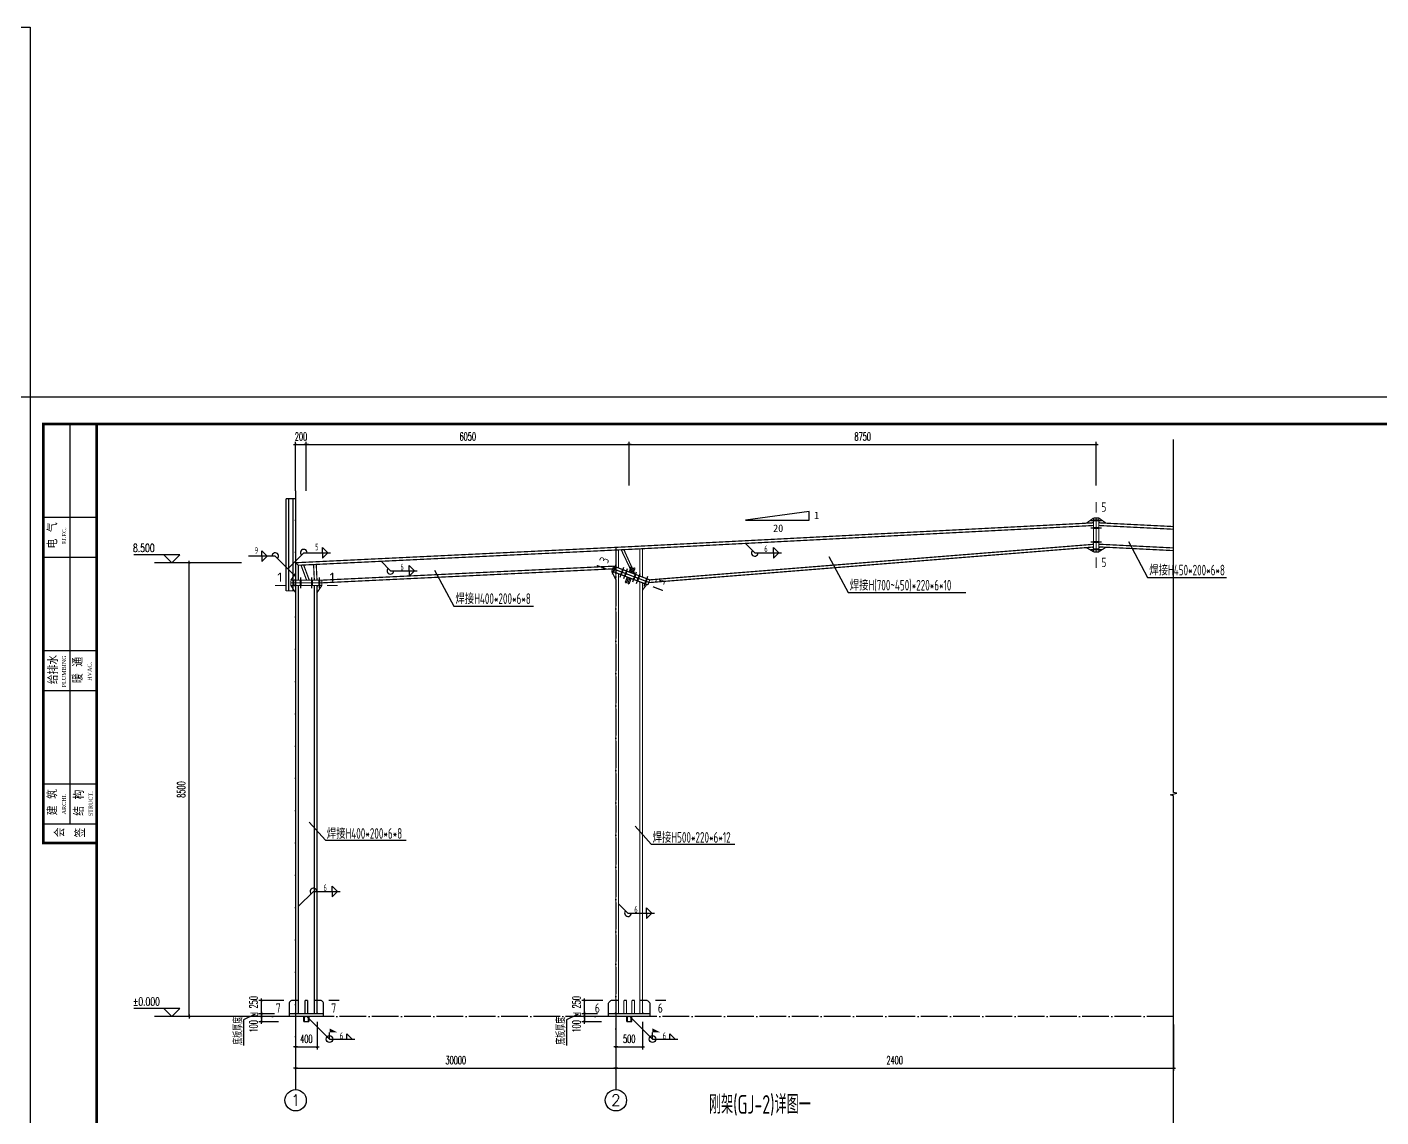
# Model space of a CAD drawing. Extents: x 14207793 to 14719554, y -1675802 to -1228715.
# Drawn here: x 14406920 to 14457655, y -1347660 to -1306818 of the extents above; entities that cross this region are included whole.
import ezdxf
from ezdxf.enums import TextEntityAlignment as Align

# ---------------------------------------------------------------- set-up
doc = ezdxf.new("R2010")
doc.units = 0
doc.header["$LTSCALE"] = 500
doc.header["$MEASUREMENT"] = 0
doc.linetypes.add('DOTE', pattern=[2.42, 2, -0.2, 0.02, -0.2])
doc.layers.get('0').update_dxf_attribs({"linetype": 'CONTINUOUS'})
doc.layers.get('DEFPOINTS').update_dxf_attribs({"color": 140, "linetype": 'CONTINUOUS'})
for name, color, linetype in [('10', 1, 'CONTINUOUS'), ('114', 2, 'CONTINUOUS'), ('116', 1, 'CONTINUOUS'), ('14', 2, 'CONTINUOUS'), ('AXIS', 3, 'CONTINUOUS'), ('AXIS_TEXT', 7, 'CONTINUOUS'), ('DIM', 3, 'CONTINUOUS'), ('DIM_ELEV', 3, 'CONTINUOUS'), ('DOTE', 8, 'DOTE'), ('NOTE', 70, 'CONTINUOUS'), ('PUB_TEXT', 6, 'CONTINUOUS'), ('PUB_TITLE', 4, 'CONTINUOUS'), ('TK', 4, 'CONTINUOUS'), ('柱子', 3, 'CONTINUOUS'), ('水平标注', 2, 'CONTINUOUS'), ('焊缝标注', 253, 'CONTINUOUS')]:
    doc.layers.add(name, color=color, linetype=linetype)
doc.styles.add('_TCH_AXIS', font='COMPLEX', dxfattribs={"bigfont": 'GBCBIG'})
doc.styles.add('_TCH_DIM', font='SIMPLEX', dxfattribs={"bigfont": 'GBCBIG'})
doc.styles.add('DIM_FONT', font='SIMPLEX.shx', dxfattribs={"width": 0.6})
doc.styles.add('GHF', font='TIMES.TTF')
doc.styles.add('HZ', font='txt', dxfattribs={"width": 0.8, "bigfont": 'hztxt'})
doc.styles.add('KT', font='simhei.ttf')
doc.styles.get("Standard").update_dxf_attribs({"font": 'SYSZ.shx', "width": 0.75, "bigfont": 'SYFS.shx'})
doc.styles.add('TSSD_REIN', font='Tssdeng.shx', dxfattribs={"width": 0.65, "bigfont": 'hztxt.shx'})
doc.dimstyles.new('DIMN$0', dxfattribs={"dimtxt": 250, "dimasz": 0.8, "dimexe": 250, "dimexo": 300, "dimgap": 150, "dimtad": 1, "dimdec": 0, "dimzin": 0, "dimdsep": 46, "dimtxsty": 'DIM_FONT', "dimblk": '_DIMX', "dimcen": 0.09, "dimclrt": 7, "dimadec": 0, "dimazin": 0, "dimtfac": 1, "dimtdec": 0, "dimtix": 1, "dimtmove": 2, "dimatfit": 3, "dimldrblk": '_DIMX', "dimfxl": 0, "dimtolj": 1, "dimtzin": 0, "dimarcsym": 0})

# ---------------------------------------------------------------- blocks, each defined once
blk = doc.blocks.new('_DIMX')
blk.add_line((-150, 0), (150, 0))
at = {"const_width": 50}
blk.add_lwpolyline([(-70, -70), (70, 70)], dxfattribs=at)
blk = doc.blocks.new('*D1154')
at = {"layer": 'AXIS', "color": 3, "lineweight": -2}
for p, q in [((14416985, -1322465), (14416984, -1322465)), ((14416985, -1324191), (14416985, -1322365)), ((14416985, -1322465), (14417385, -1322465)), ((14417385, -1324191), (14417385, -1322365)), ((14417386, -1322465), (14417386, -1322465))]:
    blk.add_line(p, q, dxfattribs=at)
at = {"layer": 'DEFPOINTS', "color": 0}
for p in [(14417385, -1322465), (14416985, -1324491), (14417385, -1324491)]:
    blk.add_point(p, dxfattribs=at)
at = {"layer": 'AXIS', "color": 3, "lineweight": -2, "xscale": 0.5, "yscale": 0.5, "zscale": 0.5}
blk.add_blockref('_DIMX', (14416985, -1322465), dxfattribs=at)
at = {"layer": 'AXIS', "color": 3, "lineweight": -2, "xscale": 0.5, "yscale": 0.5, "zscale": 0.5, "rotation": 180}
blk.add_blockref('_DIMX', (14417385, -1322465), dxfattribs=at)
at = {"layer": 'AXIS', "color": 7, "insert": (14417185, -1322165), "char_height": 300, "attachment_point": 5, "style": 'DIM_FONT'}
blk.add_mtext('\\A1;200', dxfattribs=at)
blk = doc.blocks.new('*D1155')
at = {"layer": 'AXIS', "color": 3, "lineweight": -2}
for p, q in [((14417385, -1324191), (14417385, -1322365)), ((14417386, -1322465), (14429484, -1322465)), ((14429485, -1323991), (14429485, -1322365))]:
    blk.add_line(p, q, dxfattribs=at)
at = {"layer": 'DEFPOINTS', "color": 0}
for p in [(14429485, -1322465), (14417385, -1324491), (14429485, -1324291)]:
    blk.add_point(p, dxfattribs=at)
at = {"layer": 'AXIS', "color": 3, "lineweight": -2, "xscale": 0.5, "yscale": 0.5, "zscale": 0.5, "rotation": 180}
blk.add_blockref('_DIMX', (14417385, -1322465), dxfattribs=at)
at = {"layer": 'AXIS', "color": 3, "lineweight": -2, "xscale": 0.5, "yscale": 0.5, "zscale": 0.5}
blk.add_blockref('_DIMX', (14429485, -1322465), dxfattribs=at)
at = {"layer": 'AXIS', "color": 7, "insert": (14423435, -1322165), "char_height": 300, "attachment_point": 5, "style": 'DIM_FONT'}
blk.add_mtext('\\A1;6050', dxfattribs=at)
blk = doc.blocks.new('*D1156')
at = {"layer": 'AXIS', "color": 3, "lineweight": -2}
for p, q in [((14429485, -1323991), (14429485, -1322365)), ((14429486, -1322465), (14446984, -1322465)), ((14446985, -1323991), (14446985, -1322365))]:
    blk.add_line(p, q, dxfattribs=at)
at = {"layer": 'DEFPOINTS', "color": 0}
for p in [(14446985, -1322465), (14429485, -1324291), (14446985, -1324291)]:
    blk.add_point(p, dxfattribs=at)
at = {"layer": 'AXIS', "color": 3, "lineweight": -2, "xscale": 0.5, "yscale": 0.5, "zscale": 0.5, "rotation": 180}
blk.add_blockref('_DIMX', (14429485, -1322465), dxfattribs=at)
at = {"layer": 'AXIS', "color": 3, "lineweight": -2, "xscale": 0.5, "yscale": 0.5, "zscale": 0.5}
blk.add_blockref('_DIMX', (14446985, -1322465), dxfattribs=at)
at = {"layer": 'AXIS', "color": 7, "insert": (14438235, -1322165), "char_height": 300, "attachment_point": 5, "style": 'DIM_FONT'}
blk.add_mtext('\\A1;8750', dxfattribs=at)
blk = doc.blocks.new('*D1160')
at = {"layer": 'AXIS', "color": 3, "lineweight": -2}
for p, q in [((14414961, -1326891), (14412900, -1326891)), ((14413000, -1343891), (14413000, -1326892)), ((14415613, -1343891), (14412900, -1343891))]:
    blk.add_line(p, q, dxfattribs=at)
at = {"layer": 'DEFPOINTS', "color": 0}
for p in [(14413000, -1326891), (14415261, -1326891), (14415913, -1343891)]:
    blk.add_point(p, dxfattribs=at)
at = {"layer": 'AXIS', "color": 3, "lineweight": -2, "xscale": 0.5, "yscale": 0.5, "zscale": 0.5}
for p, rotation in [((14413000, -1326891), 90), ((14413000, -1343891), 270)]:
    blk.add_blockref('_DIMX', p, dxfattribs=dict(at, rotation=rotation))
at = {"layer": 'AXIS', "color": 7, "insert": (14412700, -1335391), "char_height": 300, "attachment_point": 5, "rotation": 90, "style": 'DIM_FONT'}
blk.add_mtext('\\A1;8500', dxfattribs=at)
blk = doc.blocks.new('*D1161')
at = {"layer": 'AXIS', "color": 3, "lineweight": -2}
for p, q in [((14416985, -1344170), (14416985, -1345937)), ((14428985, -1344191), (14428985, -1345937)), ((14416986, -1345837), (14428985, -1345837))]:
    blk.add_line(p, q, dxfattribs=at)
at = {"layer": 'DEFPOINTS', "color": 0}
for p in [(14416985, -1343870), (14428985, -1343891), (14428985, -1345837)]:
    blk.add_point(p, dxfattribs=at)
at = {"layer": 'AXIS', "color": 3, "lineweight": -2, "xscale": 0.5, "yscale": 0.5, "zscale": 0.5, "rotation": 180}
blk.add_blockref('_DIMX', (14416985, -1345837), dxfattribs=at)
at = {"layer": 'AXIS', "color": 3, "lineweight": -2, "xscale": 0.5, "yscale": 0.5, "zscale": 0.5}
blk.add_blockref('_DIMX', (14428985, -1345837), dxfattribs=at)
at = {"layer": 'AXIS', "color": 7, "insert": (14422985, -1345537), "char_height": 300, "attachment_point": 5, "style": 'DIM_FONT'}
blk.add_mtext('\\A1;30000', dxfattribs=at)
blk = doc.blocks.new('*D1162')
at = {"layer": 'AXIS', "color": 3, "lineweight": -2}
for p, q in [((14416985, -1344161), (14416985, -1345137)), ((14417785, -1344091), (14417785, -1345137)), ((14416986, -1345037), (14417785, -1345037))]:
    blk.add_line(p, q, dxfattribs=at)
at = {"layer": 'DEFPOINTS', "color": 0}
for p in [(14416985, -1343861), (14417785, -1343791), (14417785, -1345037)]:
    blk.add_point(p, dxfattribs=at)
at = {"layer": 'AXIS', "color": 3, "lineweight": -2, "xscale": 0.5, "yscale": 0.5, "zscale": 0.5, "rotation": 180}
blk.add_blockref('_DIMX', (14416985, -1345037), dxfattribs=at)
at = {"layer": 'AXIS', "color": 3, "lineweight": -2, "xscale": 0.5, "yscale": 0.5, "zscale": 0.5}
blk.add_blockref('_DIMX', (14417785, -1345037), dxfattribs=at)
at = {"layer": 'AXIS', "color": 7, "insert": (14417385, -1344737), "char_height": 300, "attachment_point": 5, "style": 'DIM_FONT'}
blk.add_mtext('\\A1;400', dxfattribs=at)
blk = doc.blocks.new('*D1157')
at = {"layer": 'AXIS', "color": 3, "lineweight": -2}
for p, q in [((14416328, -1343291), (14415607, -1343291)), ((14415707, -1343791), (14415707, -1343292)), ((14416197, -1343791), (14415607, -1343791))]:
    blk.add_line(p, q, dxfattribs=at)
at = {"layer": 'DEFPOINTS', "color": 0}
for p in [(14415707, -1343291), (14416628, -1343291), (14416497, -1343791)]:
    blk.add_point(p, dxfattribs=at)
at = {"layer": 'AXIS', "color": 3, "lineweight": -2, "xscale": 0.5, "yscale": 0.5, "zscale": 0.5}
for p, rotation in [((14415707, -1343291), 90), ((14415707, -1343791), 270)]:
    blk.add_blockref('_DIMX', p, dxfattribs=dict(at, rotation=rotation))
at = {"layer": 'AXIS', "color": 7, "insert": (14415407, -1343362), "char_height": 300, "attachment_point": 5, "rotation": 90, "style": 'DIM_FONT'}
blk.add_mtext('\\A1;250', dxfattribs=at)
blk = doc.blocks.new('*D1158')
at = {"layer": 'AXIS', "color": 3, "lineweight": -2}
for p, q in [((14416197, -1343791), (14415607, -1343791)), ((14416197, -1343891), (14415607, -1343891)), ((14415707, -1343791), (14415707, -1343790)), ((14415707, -1343791), (14415707, -1343891)), ((14415707, -1343892), (14415707, -1343892))]:
    blk.add_line(p, q, dxfattribs=at)
at = {"layer": 'DEFPOINTS', "color": 0}
for p in [(14415707, -1343891), (14416497, -1343791), (14416497, -1343891)]:
    blk.add_point(p, dxfattribs=at)
at = {"layer": 'AXIS', "color": 3, "lineweight": -2, "xscale": 0.5, "yscale": 0.5, "zscale": 0.5}
for p, rotation in [((14415707, -1343791), 270), ((14415707, -1343891), 90)]:
    blk.add_blockref('_DIMX', p, dxfattribs=dict(at, rotation=rotation))
at = {"layer": 'AXIS', "color": 7, "insert": (14415432, -1343809), "char_height": 300, "attachment_point": 5, "rotation": 90, "style": 'TSSD_REIN'}
blk.add_mtext('\\A1;d', dxfattribs=at)
blk = doc.blocks.new('*D1159')
at = {"layer": 'AXIS', "color": 3, "lineweight": -2}
for p, q in [((14416355, -1343891), (14415607, -1343891)), ((14415707, -1343891), (14415707, -1343890)), ((14415707, -1343891), (14415707, -1344091)), ((14416347, -1344091), (14415607, -1344091)), ((14415707, -1344092), (14415707, -1344092))]:
    blk.add_line(p, q, dxfattribs=at)
at = {"layer": 'DEFPOINTS', "color": 0}
for p in [(14416655, -1343891, -1186), (14415707, -1344091), (14416647, -1344091, -1186)]:
    blk.add_point(p, dxfattribs=at)
at = {"layer": 'AXIS', "color": 3, "lineweight": -2, "xscale": 0.5, "yscale": 0.5, "zscale": 0.5}
for p, rotation in [((14415707, -1343891), 270), ((14415707, -1344091), 90)]:
    blk.add_blockref('_DIMX', p, dxfattribs=dict(at, rotation=rotation))
at = {"layer": 'AXIS', "color": 7, "insert": (14415407, -1344264), "char_height": 300, "attachment_point": 5, "rotation": 90, "style": 'DIM_FONT'}
blk.add_mtext('\\A1;100', dxfattribs=at)
blk = doc.blocks.new('*D1163')
at = {"layer": 'AXIS', "color": 3, "lineweight": -2}
for p, q in [((14428985, -1344161), (14428985, -1345137)), ((14429985, -1344091), (14429985, -1345137)), ((14428986, -1345037), (14429985, -1345037))]:
    blk.add_line(p, q, dxfattribs=at)
at = {"layer": 'DEFPOINTS', "color": 0}
for p in [(14428985, -1343861), (14429985, -1343791), (14429985, -1345037)]:
    blk.add_point(p, dxfattribs=at)
at = {"layer": 'AXIS', "color": 3, "lineweight": -2, "xscale": 0.5, "yscale": 0.5, "zscale": 0.5, "rotation": 180}
blk.add_blockref('_DIMX', (14428985, -1345037), dxfattribs=at)
at = {"layer": 'AXIS', "color": 3, "lineweight": -2, "xscale": 0.5, "yscale": 0.5, "zscale": 0.5}
blk.add_blockref('_DIMX', (14429985, -1345037), dxfattribs=at)
at = {"layer": 'AXIS', "color": 7, "insert": (14429485, -1344737), "char_height": 300, "attachment_point": 5, "style": 'DIM_FONT'}
blk.add_mtext('\\A1;500', dxfattribs=at)
blk = doc.blocks.new('*D1164')
at = {"layer": 'AXIS', "color": 3, "lineweight": -2}
for p, q in [((14428985, -1344170), (14428985, -1345937)), ((14449883, -1344191), (14449883, -1345937)), ((14428986, -1345837), (14449883, -1345837))]:
    blk.add_line(p, q, dxfattribs=at)
at = {"layer": 'DEFPOINTS', "color": 0}
for p in [(14428985, -1343870), (14449883, -1343891), (14449883, -1345837)]:
    blk.add_point(p, dxfattribs=at)
at = {"layer": 'AXIS', "color": 3, "lineweight": -2, "xscale": 0.5, "yscale": 0.5, "zscale": 0.5, "rotation": 180}
blk.add_blockref('_DIMX', (14428985, -1345837), dxfattribs=at)
at = {"layer": 'AXIS', "color": 3, "lineweight": -2, "xscale": 0.5, "yscale": 0.5, "zscale": 0.5}
blk.add_blockref('_DIMX', (14449883, -1345837), dxfattribs=at)
at = {"layer": 'AXIS', "color": 7, "insert": (14439434, -1345537), "char_height": 300, "attachment_point": 5, "style": 'DIM_FONT'}
blk.add_mtext('\\A1;2400', dxfattribs=at)
blk = doc.blocks.new('*D1170')
at = {"layer": 'AXIS', "color": 3, "lineweight": -2}
for p, q in [((14428428, -1343291), (14427707, -1343291)), ((14427807, -1343791), (14427807, -1343292)), ((14428297, -1343791), (14427707, -1343791))]:
    blk.add_line(p, q, dxfattribs=at)
at = {"layer": 'DEFPOINTS', "color": 0}
for p in [(14427807, -1343291), (14428728, -1343291), (14428597, -1343791)]:
    blk.add_point(p, dxfattribs=at)
at = {"layer": 'AXIS', "color": 3, "lineweight": -2, "xscale": 0.5, "yscale": 0.5, "zscale": 0.5}
for p, rotation in [((14427807, -1343291), 90), ((14427807, -1343791), 270)]:
    blk.add_blockref('_DIMX', p, dxfattribs=dict(at, rotation=rotation))
at = {"layer": 'AXIS', "color": 7, "insert": (14427507, -1343362), "char_height": 300, "attachment_point": 5, "rotation": 90, "style": 'DIM_FONT'}
blk.add_mtext('\\A1;250', dxfattribs=at)
blk = doc.blocks.new('*D1171')
at = {"layer": 'AXIS', "color": 3, "lineweight": -2}
for p, q in [((14428297, -1343791), (14427707, -1343791)), ((14428297, -1343891), (14427707, -1343891)), ((14427807, -1343791), (14427807, -1343790)), ((14427807, -1343791), (14427807, -1343891)), ((14427807, -1343892), (14427807, -1343892))]:
    blk.add_line(p, q, dxfattribs=at)
at = {"layer": 'DEFPOINTS', "color": 0}
for p in [(14427807, -1343891), (14428597, -1343791), (14428597, -1343891)]:
    blk.add_point(p, dxfattribs=at)
at = {"layer": 'AXIS', "color": 3, "lineweight": -2, "xscale": 0.5, "yscale": 0.5, "zscale": 0.5}
for p, rotation in [((14427807, -1343791), 270), ((14427807, -1343891), 90)]:
    blk.add_blockref('_DIMX', p, dxfattribs=dict(at, rotation=rotation))
at = {"layer": 'AXIS', "color": 7, "insert": (14427532, -1343809), "char_height": 300, "attachment_point": 5, "rotation": 90, "style": 'TSSD_REIN'}
blk.add_mtext('\\A1;d', dxfattribs=at)
blk = doc.blocks.new('*D1172')
at = {"layer": 'AXIS', "color": 3, "lineweight": -2}
for p, q in [((14428455, -1343891), (14427707, -1343891)), ((14427807, -1343891), (14427807, -1343890)), ((14427807, -1343891), (14427807, -1344091)), ((14428447, -1344091), (14427707, -1344091)), ((14427807, -1344092), (14427807, -1344092))]:
    blk.add_line(p, q, dxfattribs=at)
at = {"layer": 'DEFPOINTS', "color": 0}
for p in [(14428755, -1343891, -1186), (14427807, -1344091), (14428747, -1344091, -1186)]:
    blk.add_point(p, dxfattribs=at)
at = {"layer": 'AXIS', "color": 3, "lineweight": -2, "xscale": 0.5, "yscale": 0.5, "zscale": 0.5}
for p, rotation in [((14427807, -1343891), 270), ((14427807, -1344091), 90)]:
    blk.add_blockref('_DIMX', p, dxfattribs=dict(at, rotation=rotation))
at = {"layer": 'AXIS', "color": 7, "insert": (14427507, -1344264), "char_height": 300, "attachment_point": 5, "rotation": 90, "style": 'DIM_FONT'}
blk.add_mtext('\\A1;100', dxfattribs=at)

msp = doc.modelspace()

# ---------------------------------------------------------------- linework, layer by layer
at = {"color": 4}
for p, q in [((14407530, -1321692.5), (14409530, -1321692.5)), ((14408530, -1336692.5), (14408530, -1321692.5)), ((14409530, -1325192.5), (14407530, -1325192.5)), ((14409530, -1326692.5), (14407530, -1326692.5)), ((14409530, -1330192.5), (14407530, -1330192.5)), ((14409530, -1331692.5), (14407530, -1331692.5)), ((14409530, -1335192.5), (14407530, -1335192.5)), ((14409530, -1336692.5), (14407530, -1336692.5)), ((14409530, -1337392.5), (14407530, -1337392.5))]:
    msp.add_line(p, q, dxfattribs=at)
at = {"color": 6}
msp.add_lwpolyline([(14394017.5, -1306817.5), (14407030, -1306817.5), (14407030, -1320692.5), (14394017.5, -1320692.5)], close=True, dxfattribs=at)
at = {"color": 4, "const_width": 100, "elevation": 1000}
msp.add_lwpolyline([(14407530, -1321692.5), (14409530, -1321692.5), (14409530, -1337392.5), (14407530, -1337392.5)], close=True, dxfattribs=at)
at = {"layer": '10', "const_width": 45}
for points in [[(14446984.94, -1324616.32), (14446984.94, -1325016.32)], [(14446984.94, -1327090.57), (14446984.94, -1326690.57)], [(14428271.86, -1326993.98), (14428645.83, -1327135.9)], [(14416205, -1327744.94), (14416605, -1327744.94)], [(14418565, -1327744.94), (14418165, -1327744.94)], [(14430745.93, -1327932.9), (14430371.95, -1327790.98)], [(14416145, -1343291.18), (14416545, -1343291.18)], [(14418625, -1343291.18), (14418225, -1343291.18)], [(14428105, -1343291.18), (14428505, -1343291.18)], [(14430865, -1343291.18), (14430465, -1343291.18)]]:
    msp.add_lwpolyline(points, dxfattribs=at)
at = {"layer": '114'}
for p, q in [((14446784.94, -1325306.32), (14447184.94, -1325306.32)), ((14446784.94, -1325586.45), (14447184.94, -1325586.45)), ((14446784.94, -1326111.38), (14447184.94, -1326111.38)), ((14446784.94, -1326391.7), (14447184.94, -1326391.7)), ((14428856.02, -1327322.63), (14428997.95, -1326948.66)), ((14429143.01, -1327431.55), (14429284.94, -1327057.57)), ((14429283.25, -1327484.77), (14429425.18, -1327110.79)), ((14416895, -1327844.94), (14416895, -1327444.94)), ((14417175, -1327844.94), (14417175, -1327444.94)), ((14417595, -1327844.94), (14417595, -1327444.94)), ((14417875, -1327844.94), (14417875, -1327444.94)), ((14429615.78, -1327610.96), (14429757.71, -1327236.99)), ((14429756.02, -1327664.19), (14429897.95, -1327290.21)), ((14430043.01, -1327773.1), (14430184.94, -1327399.13))]:
    msp.add_line(p, q, dxfattribs=at)
at = {"layer": '114', "color": 1, "const_width": 70}
for points in [[(14446884.94, -1325306.32), (14447084.94, -1325306.32)], [(14446884.94, -1325586.45), (14447084.94, -1325586.45)], [(14446884.94, -1326111.38), (14447084.94, -1326111.38)], [(14446884.94, -1326391.7), (14447084.94, -1326391.7)], [(14428891.5, -1327229.14), (14428962.47, -1327042.15)], [(14429178.49, -1327338.05), (14429249.46, -1327151.06)], [(14429318.73, -1327391.27), (14429389.7, -1327204.29)], [(14416895, -1327744.94), (14416895, -1327544.94)], [(14417175, -1327744.94), (14417175, -1327544.94)], [(14417595, -1327744.94), (14417595, -1327544.94)], [(14417875, -1327744.94), (14417875, -1327544.94)], [(14429651.26, -1327517.47), (14429722.23, -1327330.48)], [(14429791.5, -1327570.69), (14429862.47, -1327383.71)], [(14430078.49, -1327679.61), (14430149.45, -1327492.62)]]:
    msp.add_lwpolyline(points, dxfattribs=at)
at = {"layer": '116', "const_width": 45}
for points in [[(14417285, -1343891.18), (14417285, -1344091.18)], [(14417315, -1343891.18), (14417315, -1344091.18)], [(14417455, -1343891.18), (14417455, -1344091.18)], [(14417485, -1343891.18), (14417485, -1344091.18)], [(14429385, -1343891.18), (14429385, -1344091.18)], [(14429415, -1343891.18), (14429415, -1344091.18)], [(14429555, -1343891.18), (14429555, -1344091.18)], [(14429585, -1343891.18), (14429585, -1344091.18)], [(14417285, -1344091.18), (14417485, -1344091.18)], [(14429385, -1344091.18), (14429585, -1344091.18)]]:
    msp.add_lwpolyline(points, dxfattribs=at)
at = {"layer": '14', "const_width": 45}
for points in [[(14446615.3, -1325410.19), (14446884.94, -1325216.32)], [(14446884.94, -1325216.32), (14446884.94, -1325356.32)], [(14446884.94, -1325216.32), (14446984.94, -1325216.32)], [(14446884.94, -1326490.57), (14446884.94, -1325216.32)], [(14446984.94, -1325216.32), (14446984.94, -1326490.57)], [(14446984.94, -1325216.32), (14447084.94, -1325216.32)], [(14446984.94, -1326490.57), (14446984.94, -1325216.32)], [(14447084.94, -1325216.18), (14447354.6, -1325409.66)], [(14447084.94, -1325356.17), (14447084.94, -1325216.18)], [(14447084.94, -1325216.32), (14447084.94, -1326490.57)], [(14446844.99, -1325398.37), (14446615.3, -1325410.19)], [(14446884.94, -1325356.32), (14446844.99, -1325398.37)], [(14447124.89, -1325398.17), (14447084.94, -1325356.17)], [(14447354.6, -1325409.66), (14447124.89, -1325398.17)], [(14428985, -1326415.29), (14429085, -1326410.49)], [(14428985, -1327050.7), (14428985, -1326415.29)], [(14429085, -1326410.49), (14429085, -1327088.65)], [(14429184.88, -1326405.7), (14429284.77, -1326400.9)], [(14429604.52, -1327285.81), (14429184.88, -1326405.7)], [(14429284.77, -1326400.9), (14429698.01, -1327321.29)], [(14429885, -1326370.74), (14429985, -1326365.59)], [(14429885, -1327392.26), (14429885, -1326370.74)], [(14429985, -1326365.59), (14429985, -1327430.21)], [(14446615.8, -1326323.25), (14446845.07, -1326304.89)], [(14446884.94, -1326481.7), (14446615.8, -1326323.25)], [(14446845.07, -1326304.89), (14446884.94, -1326341.7)], [(14446884.94, -1326341.7), (14446884.94, -1326481.7)], [(14446984.94, -1326490.57), (14446884.94, -1326490.57)], [(14447084.94, -1326490.57), (14446984.94, -1326490.57)], [(14447084.94, -1326337.3), (14447124.89, -1326299.3)], [(14447354.6, -1326310.78), (14447084.94, -1326477.3)], [(14447084.94, -1326477.3), (14447084.94, -1326337.3)], [(14447124.89, -1326299.3), (14447354.6, -1326310.78)], [(14416985, -1326891.18), (14417085, -1326986.5)], [(14416985, -1327544.94), (14416985, -1326891.18)], [(14417085, -1326986.5), (14417085, -1327544.94)], [(14417184.88, -1326981.7), (14417284.77, -1326976.9)], [(14417395, -1327544.94), (14417184.88, -1326981.7)], [(14417284.77, -1326976.9), (14417495, -1327544.94)], [(14417656.88, -1326959.04), (14417756.65, -1326954.25)], [(14417685, -1327544.94), (14417656.88, -1326959.04)], [(14417756.65, -1326954.25), (14417785, -1327544.94)], [(14428826.06, -1327204.3), (14428947.6, -1327250.43)], [(14428985, -1327534.62), (14428826.06, -1327204.3)], [(14428832.82, -1327206.87), (14428868.3, -1327113.38)], [(14430184.97, -1327720.02), (14428832.82, -1327206.87)], [(14428868.3, -1327113.38), (14428903.78, -1327019.88)], [(14428868.3, -1327113.38), (14430220.45, -1327626.52)], [(14430220.45, -1327626.52), (14428868.3, -1327113.38)], [(14428903.78, -1327019.88), (14430255.93, -1327533.03)], [(14428947.6, -1327250.43), (14428985, -1327304.62)], [(14429085, -1327088.65), (14428985, -1327050.7)], [(14429483.19, -1327239.77), (14429557.7, -1327043.43)], [(14429529.94, -1327257.51), (14429483.19, -1327239.77)], [(14429604.45, -1327061.17), (14429529.94, -1327257.51)], [(14429557.7, -1327043.43), (14429604.45, -1327061.17)], [(14429656.5, -1327080.93), (14429581.99, -1327277.26)], [(14429628.73, -1327295), (14429703.24, -1327098.67)], [(14429703.24, -1327098.67), (14429656.5, -1327080.93)], [(14416805, -1327544.94), (14416985, -1327274.94)], [(14416945, -1327544.94), (14416805, -1327544.94)], [(14416805, -1327644.94), (14416805, -1327544.94)], [(14416805, -1327544.94), (14417965, -1327544.94)], [(14417965, -1327644.94), (14416805, -1327644.94)], [(14416805, -1327744.94), (14416805, -1327644.94)], [(14416805, -1327644.94), (14417965, -1327644.94)], [(14416805, -1327744.94), (14416945, -1327744.94)], [(14416985, -1328014.94), (14416805, -1327744.94)], [(14417965, -1327744.94), (14416805, -1327744.94)], [(14416985, -1327504.95), (14416945, -1327544.94)], [(14416945, -1327744.94), (14416985, -1327784.95)], [(14416985, -1327274.94), (14416985, -1327504.95)], [(14417085, -1327544.94), (14416985, -1327544.94)], [(14417495, -1327544.94), (14417395, -1327544.94)], [(14417785, -1327544.94), (14417685, -1327544.94)], [(14417785, -1327784.95), (14417825, -1327744.94)], [(14417965, -1327744.94), (14417785, -1328014.94)], [(14417825, -1327744.94), (14417965, -1327744.94)], [(14417965, -1327544.94), (14417965, -1327644.94)], [(14417965, -1327644.94), (14417965, -1327744.94)], [(14428985, -1327304.62), (14428985, -1327534.62)], [(14429412.23, -1327426.76), (14429334.17, -1327632.44)], [(14429334.17, -1327632.44), (14429380.91, -1327650.19)], [(14429380.91, -1327650.19), (14429458.97, -1327444.5)], [(14429458.97, -1327444.5), (14429412.23, -1327426.76)], [(14429432.96, -1327669.94), (14429511.02, -1327464.25)], [(14429479.71, -1327687.68), (14429432.96, -1327669.94)], [(14429557.77, -1327481.99), (14429479.71, -1327687.68)], [(14429511.02, -1327464.25), (14429557.77, -1327481.99)], [(14429581.99, -1327277.26), (14429628.73, -1327295)], [(14429698.01, -1327321.29), (14429604.52, -1327285.81)], [(14429985, -1327430.21), (14429885, -1327392.26)], [(14429985, -1327684.13), (14430022.4, -1327658.32)], [(14429985, -1327914.13), (14429985, -1327684.13)], [(14430143.94, -1327704.45), (14429985, -1327914.13)], [(14430022.4, -1327658.32), (14430143.94, -1327704.45)], [(14430220.45, -1327626.52), (14430184.97, -1327720.02)], [(14430255.93, -1327533.03), (14430220.45, -1327626.52)], [(14416985, -1327784.95), (14416985, -1328014.94)], [(14417785, -1328014.94), (14417785, -1327784.95)], [(14416745, -1343371.18), (14416825, -1343291.18)], [(14416745, -1343791.18), (14416745, -1343371.18)], [(14416825, -1343291.18), (14416985, -1343291.18)], [(14416985, -1343291.18), (14417085, -1343291.18)], [(14416985, -1343791.18), (14416985, -1343291.18)], [(14416985, -1343291.18), (14416985, -1343751.18)], [(14417085, -1343291.18), (14417085, -1343791.18)], [(14417335, -1343291.18), (14417435, -1343291.18)], [(14417335, -1343791.18), (14417335, -1343291.18)], [(14417435, -1343291.18), (14417435, -1343791.18)], [(14417685, -1343291.18), (14417785, -1343291.18)], [(14417685, -1343791.18), (14417685, -1343291.18)], [(14417785, -1343291.18), (14417785, -1343791.18)], [(14417945, -1343291.18), (14417785, -1343291.18)], [(14417785, -1343291.18), (14417785, -1343751.18)], [(14418025, -1343371.18), (14417945, -1343291.18)], [(14418025, -1343791.18), (14418025, -1343371.18)], [(14428705, -1343391.18), (14428805, -1343291.18)], [(14428705, -1343791.18), (14428705, -1343391.18)], [(14428805, -1343291.18), (14428985, -1343291.18)], [(14428985, -1343291.18), (14429085, -1343291.18)], [(14428985, -1343791.18), (14428985, -1343291.18)], [(14428985, -1343291.18), (14428985, -1343751.18)], [(14429085, -1343291.18), (14429085, -1343791.18)], [(14429285, -1343291.18), (14429385, -1343291.18)], [(14429285, -1343791.18), (14429285, -1343291.18)], [(14429385, -1343291.18), (14429385, -1343791.18)], [(14429585, -1343291.18), (14429685, -1343291.18)], [(14429585, -1343791.18), (14429585, -1343291.18)], [(14429685, -1343291.18), (14429685, -1343791.18)], [(14429885, -1343291.18), (14429985, -1343291.18)], [(14429885, -1343791.18), (14429885, -1343291.18)], [(14429985, -1343291.18), (14429985, -1343791.18)], [(14430165, -1343291.18), (14429985, -1343291.18)], [(14429985, -1343291.18), (14429985, -1343751.18)], [(14430265, -1343391.18), (14430165, -1343291.18)], [(14430265, -1343791.18), (14430265, -1343391.18)], [(14416945, -1343791.18), (14416745, -1343791.18)], [(14416745, -1343791.18), (14418025, -1343791.18)], [(14416745, -1343891.18), (14416745, -1343791.18)], [(14418025, -1343891.18), (14416745, -1343891.18)], [(14416985, -1343751.18), (14416945, -1343791.18)], [(14417085, -1343791.18), (14416985, -1343791.18)], [(14417435, -1343791.18), (14417335, -1343791.18)], [(14417785, -1343791.18), (14417685, -1343791.18)], [(14417785, -1343751.18), (14417825, -1343791.18)], [(14417825, -1343791.18), (14418025, -1343791.18)], [(14418025, -1343791.18), (14418025, -1343891.18)], [(14428945, -1343791.18), (14428705, -1343791.18)], [(14428705, -1343791.18), (14430265, -1343791.18)], [(14428705, -1343891.18), (14428705, -1343791.18)], [(14430265, -1343891.18), (14428705, -1343891.18)], [(14428985, -1343751.18), (14428945, -1343791.18)], [(14429085, -1343791.18), (14428985, -1343791.18)], [(14429385, -1343791.18), (14429285, -1343791.18)], [(14429685, -1343791.18), (14429585, -1343791.18)], [(14429985, -1343791.18), (14429885, -1343791.18)], [(14429985, -1343751.18), (14430025, -1343791.18)], [(14430025, -1343791.18), (14430265, -1343791.18)], [(14430265, -1343791.18), (14430265, -1343891.18)]]:
    msp.add_lwpolyline(points, dxfattribs=at)
at = {"layer": 'AXIS'}
for p, q in [((14416985, -1344492.05, -14.07), (14416985, -1346636.56)), ((14428985, -1344492.05, -14.07), (14428985, -1346636.56))]:
    msp.add_line(p, q, dxfattribs=at)
msp.add_lwpolyline([(14449883.33, -1348717.48), (14449883.33, -1335624.85), (14449763.31, -1335590.06), (14450003.35, -1335529.9), (14449883.33, -1335499.98), (14449883.33, -1322271.27)], dxfattribs=at)
for centre in [(14416985, -1347036.56), (14428985, -1347036.56)]:
    msp.add_circle(centre, 400, dxfattribs=at)
at = {"layer": 'DIM'}
for p, q in [((14436234.69, -1324968.06), (14433840.31, -1325301.94)), ((14436234.69, -1325301.94), (14436234.69, -1324968.06)), ((14433840.31, -1325301.94), (14436234.69, -1325301.94))]:
    msp.add_line(p, q, dxfattribs=at)
for points in [[(14448189.99, -1326094.95), (14448912.49, -1327444.95), (14448912.49, -1327444.95), (14451870, -1327444.95)], [(14436965, -1326660), (14437687.5, -1328010), (14437687.5, -1328010), (14442095, -1328010)], [(14422187.49, -1327165), (14422909.99, -1328515), (14422909.99, -1328515), (14425895, -1328515)], [(14417491.72, -1336612.5), (14418101.45, -1337289.65), (14418101.45, -1337289.65), (14421122.5, -1337289.65)], [(14429701.72, -1336760), (14430311.45, -1337437.15), (14430311.45, -1337437.15), (14433442.5, -1337437.15)]]:
    msp.add_lwpolyline(points, dxfattribs=at)
at = {"layer": 'DIM_ELEV'}
for p, q in [((14412646.2, -1326591.18), (14410920.2, -1326591.18)), ((14412346.2, -1326891.18), (14412046.2, -1326591.18)), ((14412346.2, -1326891.18), (14412646.2, -1326591.18)), ((14413000.22, -1326891.18), (14411692.17, -1326891.18)), ((14412646.2, -1343590.68), (14410920.2, -1343590.68)), ((14413000.22, -1343890.68), (14411692.17, -1343890.68)), ((14412346.2, -1343890.68), (14412046.2, -1343590.68)), ((14412346.2, -1343890.68), (14412646.2, -1343590.68))]:
    msp.add_line(p, q, dxfattribs=at)
at = {"layer": 'DOTE'}
for p, q in [((14416985, -1324191.18), (14416985, -1345291.16)), ((14428985, -1326315.18), (14428985, -1345291.16)), ((14449883.33, -1343891.18), (14414256.36, -1343891.18))]:
    msp.add_line(p, q, dxfattribs=at)
at = {"layer": 'NOTE'}
for points in [[(14415469.21, -1343809.3), (14415032.49, -1344018.67), (14415032.49, -1344983.67)], [(14427569.21, -1343809.3), (14427132.49, -1344018.67), (14427132.49, -1344983.67)]]:
    msp.add_lwpolyline(points, dxfattribs=at)
at = {"layer": 'PUB_TITLE'}
msp.add_lwpolyline([(14407030, -1362692.5), (14466430, -1362692.5), (14466430, -1320692.5), (14407030, -1320692.5)], close=True, dxfattribs=at)
at = {"layer": 'PUB_TITLE', "const_width": 100}
msp.add_lwpolyline([(14409530, -1361692.5), (14465430, -1361692.5), (14465430, -1321692.5), (14409530, -1321692.5)], close=True, dxfattribs=at)
at = {"layer": '柱子', "const_width": 45}
for points in [[(14416625, -1324491.18), (14416985, -1324491.18)], [(14416625, -1324491.18), (14416725, -1324491.18)], [(14416625, -1327944.94), (14416625, -1324491.18)], [(14416725, -1327944.94), (14416725, -1324491.18)], [(14416885, -1324491.18), (14416985, -1324491.18)], [(14416885, -1327944.94), (14416885, -1324491.18)], [(14416985, -1327944.94), (14416985, -1324491.18)], [(14429485, -1326291.18), (14446884.94, -1325396.32)], [(14429489.97, -1326391.05), (14446884.94, -1325496.46)], [(14447084.94, -1325396.18), (14449883.33, -1325536.09)], [(14447084.94, -1325496.3), (14449883.33, -1325636.22)], [(14430255.93, -1327533.03), (14446884.94, -1326201.38)], [(14447084.94, -1326197.17), (14449883.33, -1326337.09)], [(14416985, -1326891.18), (14429485, -1326291.18)], [(14417085, -1326986.5), (14429489.97, -1326391.05)], [(14430216.66, -1327636.5), (14446884.94, -1326301.7)], [(14447084.94, -1326297.3), (14449883.33, -1326437.22)], [(14417965, -1327544.94), (14428903.78, -1327019.88)], [(14417965, -1327645.06), (14428865.08, -1327121.85)], [(14416985, -1327744.94), (14417085, -1327744.94)], [(14416985, -1343791.18), (14416985, -1327744.94)], [(14417085, -1343791.18), (14417085, -1327744.94)], [(14417685, -1327744.94), (14417785, -1327744.94)], [(14417685, -1343791.18), (14417685, -1327744.94)], [(14417785, -1343791.18), (14417785, -1327744.94)], [(14428985, -1327264.62), (14429085, -1327302.57)], [(14428985, -1343791.18), (14428985, -1327264.62)], [(14429085, -1343791.18), (14429085, -1327302.57)], [(14429885, -1327606.18), (14429985, -1327644.12)], [(14429885, -1343791.18), (14429885, -1327606.18)], [(14429985, -1343791.18), (14429985, -1327644.12)], [(14416625, -1327944.94), (14416985, -1327944.94)]]:
    msp.add_lwpolyline(points, dxfattribs=at)
at = {"layer": '焊缝标注'}
for p, q in [((14433838.71, -1326167.4), (14434191.28, -1326521.94)), ((14416222.24, -1326643.87), (14415222.24, -1326643.87)), ((14415722.24, -1326643.87), (14415722.24, -1326443.87)), ((14415922.24, -1326643.87), (14415722.24, -1326443.87)), ((14415722.24, -1326643.87), (14415722.24, -1326843.87)), ((14415922.24, -1326643.87), (14415722.24, -1326843.87)), ((14416985, -1327408.46), (14416222.24, -1326643.87)), ((14416725, -1327081.5), (14417290.91, -1326516.04)), ((14417290.91, -1326516.04), (14418290.91, -1326516.04)), ((14417990.91, -1326516.04), (14417990.91, -1326316.04)), ((14417990.91, -1326316.04), (14418190.91, -1326516.04)), ((14417990.91, -1326516.04), (14417990.91, -1326716.04)), ((14417990.91, -1326716.04), (14418190.91, -1326516.04)), ((14434191.28, -1326521.94), (14435191.27, -1326521.94)), ((14434891.27, -1326521.94), (14434891.27, -1326321.94)), ((14434891.27, -1326321.94), (14435091.27, -1326521.94)), ((14434891.27, -1326521.94), (14434891.27, -1326721.94)), ((14434891.27, -1326721.94), (14435091.27, -1326521.94)), ((14420186.24, -1326837.63), (14420538.81, -1327192.17)), ((14420538.81, -1327192.17), (14421538.81, -1327192.17)), ((14421238.81, -1327192.17), (14421238.81, -1326992.17)), ((14421238.81, -1326992.17), (14421438.81, -1327192.17)), ((14421238.81, -1327192.17), (14421238.81, -1327392.17)), ((14421238.81, -1327392.17), (14421438.81, -1327192.17)), ((14417085, -1339779.62), (14417650.91, -1339214.16)), ((14417650.91, -1339214.16), (14418650.91, -1339214.16)), ((14418350.91, -1339214.16), (14418350.91, -1339014.16)), ((14418350.91, -1339014.16), (14418550.91, -1339214.16)), ((14418350.91, -1339214.16), (14418350.91, -1339414.16)), ((14418350.91, -1339414.16), (14418550.91, -1339214.16)), ((14429085, -1339669.03), (14429437.57, -1340023.56)), ((14430137.57, -1340023.56), (14430137.57, -1339823.56)), ((14430137.57, -1339823.56), (14430337.57, -1340023.56)), ((14429437.57, -1340023.56), (14430437.57, -1340023.56)), ((14430137.57, -1340023.56), (14430137.57, -1340223.56)), ((14430137.57, -1340223.56), (14430337.57, -1340023.56)), ((14417410, -1343891.18), (14418256.16, -1344742.07)), ((14429510, -1343891.18), (14430356.16, -1344742.07)), ((14418256.16, -1344742.07), (14418256.16, -1344492.07)), ((14418256.16, -1344742.07), (14419201.16, -1344742.07)), ((14418901.16, -1344742.07), (14418901.16, -1344542.07)), ((14418901.16, -1344542.07), (14419101.16, -1344742.07)), ((14430356.16, -1344742.07), (14430356.16, -1344492.07)), ((14430356.16, -1344742.07), (14431301.16, -1344742.07)), ((14431001.16, -1344742.07), (14431001.16, -1344542.07)), ((14431001.16, -1344542.07), (14431201.16, -1344742.07))]:
    msp.add_line(p, q, dxfattribs=at)
for centre in [(14418256.16, -1344742.07), (14430356.16, -1344742.07)]:
    msp.add_circle(centre, 125, dxfattribs=at)
for centre, start, end in [((14416222.24, -1326643.87), 314.931548, 180.000005), ((14417290.91, -1326516.04), 0, 224.977194), ((14434191.28, -1326521.94), 134.840249, 0), ((14420538.81, -1327192.17), 134.84028, 0), ((14417650.91, -1339214.16), 0, 224.977194), ((14429437.57, -1340023.56), 134.840311, 0)]:
    msp.add_arc(centre, 125, start, end, dxfattribs=at)
for points in [[(14433838.71, -1326167.4), (14433898.59, -1326248.89), (14433919.86, -1326227.73)], [(14416725, -1327081.5), (14416806.34, -1327021.43), (14416785.14, -1327000.21)], [(14420186.24, -1326837.63), (14420246.12, -1326919.12), (14420267.39, -1326897.96)], [(14416985, -1327408.46), (14416924.99, -1327327.07), (14416903.75, -1327348.26)], [(14417085, -1339779.62), (14417166.34, -1339719.55), (14417145.14, -1339698.33)], [(14429085, -1339669.03), (14429144.88, -1339750.51), (14429166.15, -1339729.36)], [(14418256.16, -1344492.07), (14418556.16, -1344492.07), (14418256.16, -1344342.07)], [(14430356.16, -1344492.07), (14430656.16, -1344492.07), (14430356.16, -1344342.07)]]:
    msp.add_solid(points, dxfattribs=at)

# ---------------------------------------------------------------- texts
at = {"color": 2, "style": 'HZ', "width": 0.8}
for s, p in [('电 气', (14408054.18, -1326355.3)), ('给排水', (14408079.48, -1331439.64)), ('暖 通', (14409002.87, -1331401.48)), ('建 筑', (14408053.23, -1336355.53)), ('结 构', (14409047.84, -1336375.67)), ('会', (14408324.28, -1337179.7)), ('签', (14409094.6, -1337189.23))]:
    msp.add_text(s, height=350, rotation=90, dxfattribs=at).set_placement(p)
at = {"color": 2, "style": 'GHF'}
for s, p in [('ELEC.', (14408383.46, -1326191.68)), ('PLUMBING', (14408379.83, -1331559.59)), ('HVAC.', (14409336.74, -1331315.34)), ('ARCHI.', (14408378.86, -1336320.26)), ('STRUCT.', (14409376.24, -1336390.78))]:
    msp.add_text(s, height=150, rotation=90, dxfattribs=at).set_placement(p)
at = {"layer": '10'}
for s, width, p, p2 in [('5', 0.810006, (14447176.94, -1324980.82), (14447365.94, -1324980.82)), ('5', 0.810006, (14447176.94, -1327055.07), (14447365.94, -1327055.07)), ('1', 2.267999, (14416297, -1327609.44), (14416486, -1327609.44)), ('1', 2.267999, (14418257, -1327609.44), (14418446, -1327609.44)), ('7', 0.81, (14416237, -1343755.68), (14416426, -1343755.68)), ('7', 0.81, (14418317, -1343755.68), (14418506, -1343755.68)), ('6', 0.872307, (14428197, -1343755.68), (14428386, -1343755.68)), ('6', 0.872307, (14430557, -1343755.68), (14430746, -1343755.68))]:
    msp.add_text(s, height=350, dxfattribs=dict(at, width=width)).set_placement(p, p2, align=Align.FIT)
for rotation, width, p, p2 in [(69.217649, 0.810001, (14428680.77, -1326943.8), (14428747.83, -1326767.1)), (69.218081, 0.809998, (14430780.86, -1327740.8), (14430847.92, -1327564.1))]:
    msp.add_text('3', height=350, rotation=rotation, dxfattribs=dict(at, width=width)).set_placement(p, p2, align=Align.FIT)
at = {"layer": 'AXIS_TEXT', "style": '_TCH_AXIS'}
for s, width, p, p2 in [('1', 2, (14416802.78, -1347249.15), (14417167.22, -1347249.15)), ('2', 1.285714, (14428802.78, -1347249.15), (14429167.22, -1347249.15))]:
    msp.add_text(s, height=425.18, dxfattribs=dict(at, width=width)).set_placement(p, p2, align=Align.FIT)
at = {"layer": 'DIM', "style": 'TSSD_REIN', "width": 0.65}
for s, p in [('焊接H450*200*6*8', (14448975, -1327367.5)), ('焊接H(700~450)*220*6*10', (14437750.01, -1327932.55)), ('焊接H400*200*6*8', (14422972.5, -1328437.55)), ('焊接H400*200*6*8', (14418152.5, -1337237.5)), ('焊接H500*220*6*12', (14430362.5, -1337385))]:
    msp.add_text(s, height=400, dxfattribs=at).set_placement(p)
at = {"layer": 'NOTE', "style": 'TSSD_REIN', "width": 0.65}
for p in [(14414984.99, -1344958.07, 200), (14427084.99, -1344958.07, 200)]:
    msp.add_text('底板厚度', height=300, rotation=90, dxfattribs=at).set_placement(p)
at = {"layer": 'PUB_TEXT', "style": '_TCH_DIM', "width": 0.705882}
for s, p in [('8.500', (14410890.2, -1326486.18)), ('%%P0.000', (14410890.2, -1343485.68))]:
    msp.add_text(s, height=297.5, dxfattribs=at).set_placement(p)
at = {"layer": 'TK', "style": 'KT'}
for s, p in [('1', (14436413.23, -1325258.64)), ('20', (14434876.52, -1325739.45))]:
    msp.add_text(s, height=280, dxfattribs=at).set_placement(p)
at = {"layer": '水平标注', "style": 'TSSD_REIN', "width": 0.65}
msp.add_text('刚架(GJ-2)详图一', height=700, dxfattribs=at).set_placement((14432472.5, -1347542.5))
at = {"layer": '焊缝标注'}
for s, width, p, p2 in [('5', 0.734999, (14417720.91, -1326426.04), (14417843.41, -1326426.04)), ('9', 0.791542, (14415452.24, -1326553.88), (14415574.74, -1326553.88)), ('6', 0.791542, (14434548.78, -1326494.44), (14434671.28, -1326494.44)), ('6', 0.791542, (14420911.31, -1327177.17), (14421033.81, -1327177.17)), ('6', 0.791537, (14418030.91, -1339196.66), (14418153.41, -1339196.66)), ('6', 0.791542, (14429677.57, -1340008.56), (14429800.07, -1340008.56)), ('6', 0.904614, (14418633.66, -1344744.57), (14418773.66, -1344744.57)), ('6', 0.904614, (14430733.66, -1344744.57), (14430873.66, -1344744.57))]:
    msp.add_text(s, height=250, dxfattribs=dict(at, width=width)).set_placement(p, p2, align=Align.FIT)

# ---------------------------------------------------------------- dimensions: what is measured, and where the dimension line sits
at = {"layer": 'AXIS'}
for base, p1, p2, text, picture, middle in [((14417385, -1322465), (14416985, -1324491.18), (14417385, -1324491.18), '200', '*D1154', (14417185, -1322165)), ((14429485, -1322465), (14417385, -1324491.18), (14429485, -1324291.18), '6050', '*D1155', (14423435, -1322165)), ((14446985, -1322465), (14429485, -1324291.18), (14446985, -1324291.18), '8750', '*D1156', (14438235, -1322165)), ((14417785, -1345036.75), (14416985, -1343860.79), (14417785, -1343791.17), '400', '*D1162', (14417385, -1344736.75)), ((14428985, -1345836.54), (14416985, -1343870.29), (14428985, -1343891.18), '30000', '*D1161', (14422985, -1345536.54)), ((14429985, -1345036.75), (14428985, -1343860.79), (14429985, -1343791.17), '500', '*D1163', (14429485, -1344736.75)), ((14449883.33, -1345836.54), (14428985, -1343870.29), (14449883.33, -1343891.18), '2400', '*D1164', (14439434.16, -1345536.54))]:
    dim = msp.add_linear_dim(base=base, p1=p1, p2=p2, text=text, dimstyle='DIMN$0', override={"dimtxt": 300, "dimasz": 0.5, "dimexe": 100, "dimdle": 0.6, "dimclrd": 3, "dimclre": 3, "dimtfac": 3.036}, dxfattribs=at)
    dim.commit()
    dim.dimension.update_dxf_attribs({"geometry": picture, "text_midpoint": middle})
dim = msp.add_linear_dim(base=(14413000.22, -1326891.18), p1=(14415912.5, -1343891.18), p2=(14415261.1, -1326891.18), angle=90, text='8500', dimstyle='DIMN$0', override={"dimtxt": 300, "dimasz": 0.5, "dimexe": 100, "dimdle": 0.6, "dimclrd": 3, "dimclre": 3, "dimtfac": 3.036}, dxfattribs=at)
dim.commit()
dim.dimension.update_dxf_attribs({"geometry": '*D1160', "text_midpoint": (14412700.22, -1335391.18)})
for base, p1, p2, text, override, picture, middle in [((14415707.5, -1343291.18), (14416497.5, -1343791.18), (14416627.5, -1343291.18), '250', {"dimtxt": 300, "dimasz": 0.5, "dimexe": 100, "dimdle": 0.6, "dimclrd": 3, "dimclre": 3, "dimtfac": 3.036}, '*D1157', (14415407.5, -1343361.8)), ((14427807.5, -1343291.18), (14428597.5, -1343791.18), (14428727.5, -1343291.18), '250', {"dimtxt": 300, "dimasz": 0.5, "dimexe": 100, "dimdle": 0.6, "dimclrd": 3, "dimclre": 3, "dimtfac": 3.036}, '*D1170', (14427507.5, -1343361.8)), ((14415707.5, -1344091.18, 1186), (14416655, -1343891.18), (14416647.5, -1344091.18), '100', {"dimtxt": 300, "dimasz": 0.5, "dimexe": 100, "dimdle": 0.6, "dimclrd": 3, "dimclre": 3, "dimtfac": 3.036}, '*D1159', (14415407.5, -1344263.68, 1186)), ((14415707.5, -1343891.18), (14416497.5, -1343791.18), (14416497.5, -1343891.18), 'd', {"dimtxt": 300, "dimasz": 0.5, "dimexe": 100, "dimtxsty": 'TSSD_REIN', "dimdle": 0.6, "dimclrd": 3, "dimclre": 3, "dimtfac": 3.036}, '*D1158', (14415432.5, -1343809.3)), ((14427807.5, -1344091.18, 1186), (14428755, -1343891.18), (14428747.5, -1344091.18), '100', {"dimtxt": 300, "dimasz": 0.5, "dimexe": 100, "dimdle": 0.6, "dimclrd": 3, "dimclre": 3, "dimtfac": 3.036}, '*D1172', (14427507.5, -1344263.68, 1186)), ((14427807.5, -1343891.18), (14428597.5, -1343791.18), (14428597.5, -1343891.18), 'd', {"dimtxt": 300, "dimasz": 0.5, "dimexe": 100, "dimtxsty": 'TSSD_REIN', "dimdle": 0.6, "dimclrd": 3, "dimclre": 3, "dimtfac": 3.036}, '*D1171', (14427532.5, -1343809.3))]:
    dim = msp.add_linear_dim(base=base, p1=p1, p2=p2, angle=90, text=text, dimstyle='DIMN$0', override=override, dxfattribs=at)
    dim.commit()
    dim.dimension.update_dxf_attribs({"geometry": picture, "text_midpoint": middle, "dimtype": 160})

doc.saveas('drawing.dxf')
